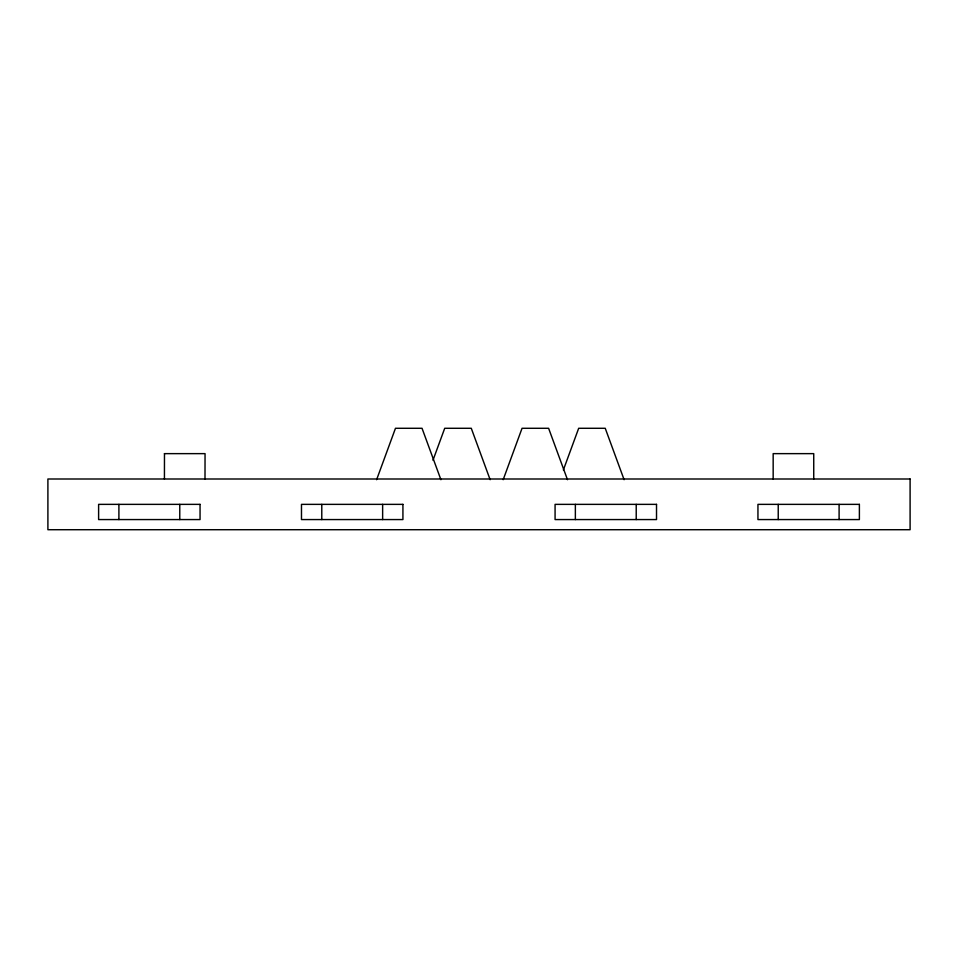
<?xml version="1.0" encoding="UTF-8"?>
<svg xmlns="http://www.w3.org/2000/svg" width="958" height="958" viewBox="0 0 958 958"><rect width="100%" height="100%" fill="white"/><g stroke="black" fill="none" stroke-linecap="round" stroke-linejoin="round"><path stroke-width="1.44" d="M376.614 479.695L395.474 428.286L422.035 428.286L440.908 479.695M432.98 460.247L444.716 428.286L471.276 428.286L490.137 479.695M503.178 479.695L522.05 428.286L548.611 428.286L567.483 479.695M563.376 469.971L578.68 428.286L605.24 428.286L624.101 479.695M164.429 453.637L205.048 453.637L205 479M839.1 504.363L839.1 519.571M813.737 479L813.737 453.637L773.166 453.637L773.166 479M778.231 504.363L778.231 519.571M636.22 504.363L636.22 519.571M575.363 504.363L575.363 519.571M382.637 504.363L382.637 519.571M321.78 504.363L321.78 519.571M179.769 504.363L179.769 519.571M164.477 453.637L164.429 479M118.9 504.363L118.9 519.571M910.1 479L47.9 479L47.9 529.714L910.1 529.714L910.1 479M200.054 504.363L98.614 504.363L98.614 519.571L200.054 519.571L200.054 504.363M402.923 504.363L301.483 504.363L301.483 519.571L402.923 519.571L402.923 504.363M656.517 504.363L555.077 504.363L555.077 519.571L656.517 519.571L656.517 504.363M859.386 504.363L757.946 504.363L757.946 519.571L859.386 519.571L859.386 504.363"/></g></svg>
